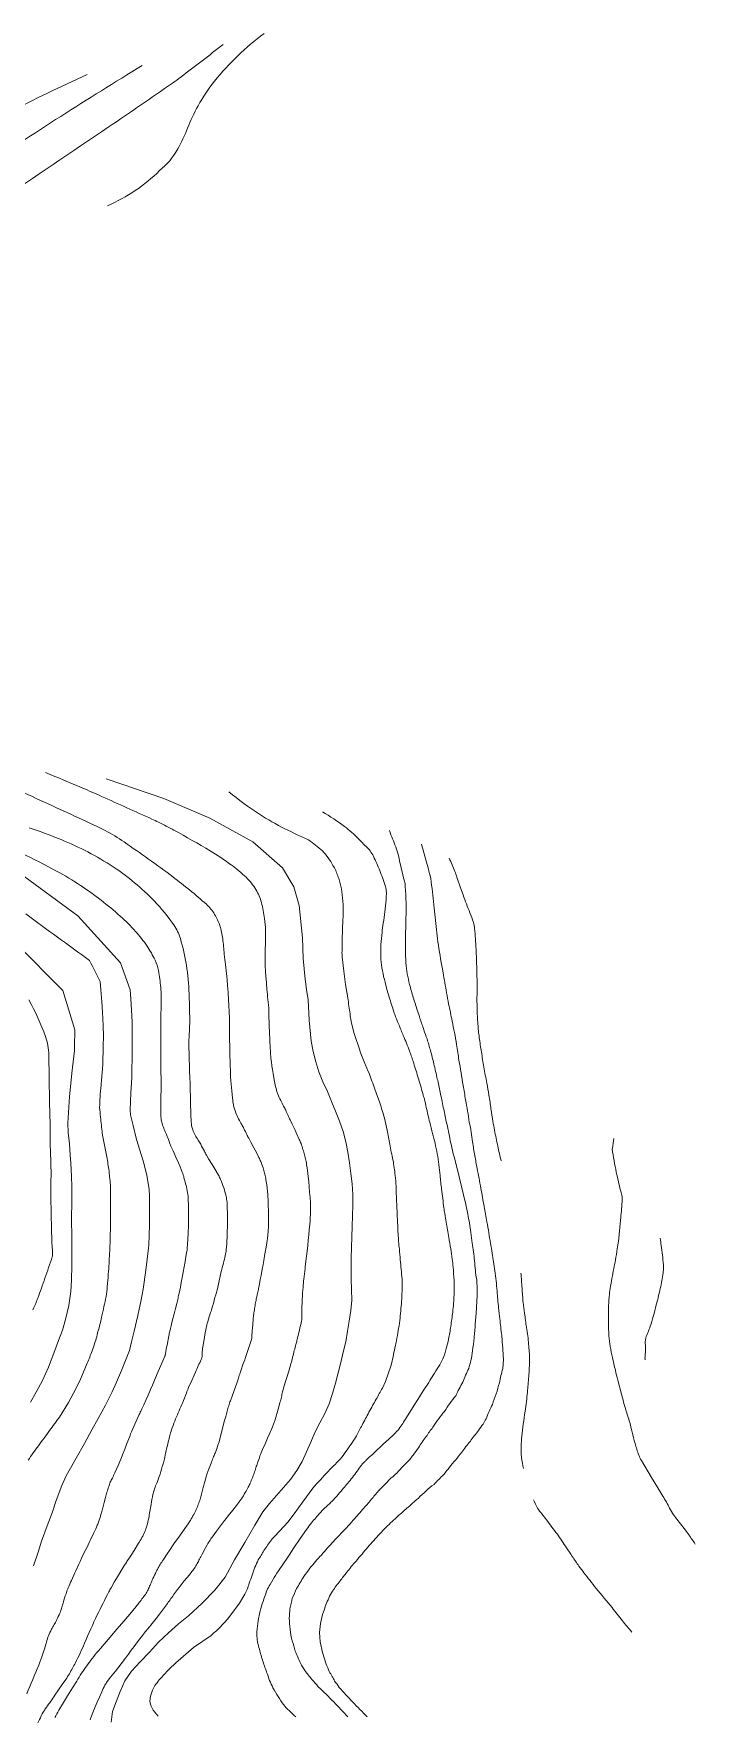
# Model space of a CAD drawing. Header units: inches. Extents: x 115425 to 116786, y 150085 to 152399.
# Drawn here: x 115702.9 to 115764.5, y 151071.6 to 151228.1 of the extents above; entities that cross this region are included whole.
import ezdxf

# ---------------------------------------------------------------- set-up
doc = ezdxf.new("R2010")
doc.units = ezdxf.units.IN
doc.header["$MEASUREMENT"] = 0
doc.layers.add('Contour', color=7, linetype='Continuous', lineweight=0, true_color=0xbed2ff)

msp = doc.modelspace()

# ---------------------------------------------------------------- linework, layer by layer
at = {"layer": 'Contour'}
for points in [[(115709.77, 151212.04, 0.091424), (115714.62, 151215.31, 0.097255), (115716.31, 151217.33, 0.030472), (115717.23, 151219.27, -0.028722), (115718.2, 151221.34, -0.046293), (115719.74, 151223.64, -0.063105), (115724.35, 151228.07)], [(115685.89, 151202.17, -0.005208), (115695.3, 151209.33, -0.009989), (115699.58, 151212.38, -0.001808), (115709.85, 151219.36, 0.003096), (115715.84, 151223.46, 0.011765), (115716.62, 151224.03, 0.003405), (115720.54, 151227.06)], [(115682.02, 151204.24, -0.006062), (115690.32, 151210.23, -0.005461), (115697.93, 151215.45, -0.005306), (115705.42, 151220.36, -0.005306), (115713.01, 151225.1)], [(115678.91, 151205.96, -0.021419), (115686.87, 151212.21, -0.019672), (115694.63, 151217.33, -0.014397), (115700.54, 151220.68, -0.017269), (115707.88, 151224.25)], [(115704.02, 151159.26, -0.002883), (115707.42, 151157.84, -0.005393), (115709.23, 151157.05, -0.000455), (115713.9, 151154.94, -0.003344), (115714.53, 151154.64, -0.0172), (115715.96, 151153.91, -0.007077), (115719.34, 151151.97, -0.024797), (115721.29, 151150.67, -0.032065), (115722.68, 151149.51, -0.065894), (115723.59, 151148.37, -0.073252), (115724.1, 151147.16, -0.027139), (115724.4, 151145.67, -0.037068), (115724.47, 151144.55), (115724.47, 151143.37), (115724.46, 151142.73), (115724.46, 151141.82), (115724.46, 151141.6, 0.005156), (115724.47, 151140.94, 0.011775), (115724.48, 151140.65, 0.008178), (115724.52, 151140.26, -0.004837), (115724.58, 151139.62), (115724.62, 151139.09), (115724.66, 151138.59, 0.008852), (115724.71, 151138.08, -0.009042), (115724.77, 151137.57, -0.017457), (115724.8, 151136.79, 0.007974), (115724.85, 151135.08, 0.002892), (115724.95, 151133.1, 0.011734), (115724.99, 151132.61, 0.007623), (115725.04, 151132.22, 0.005097), (115725.13, 151131.62), (115725.19, 151131.24), (115725.29, 151130.64, 0.011263), (115725.42, 151130.04, 0.017801), (115725.52, 151129.67, 0.024757), (115725.64, 151129.31, 0.014914), (115725.9, 151128.74, 0.009241), (115726.17, 151128.21, -0.013602), (115726.36, 151127.84, -0.005795), (115726.59, 151127.33, 0.007442), (115726.77, 151126.93), (115726.96, 151126.53), (115727.21, 151126.02), (115727.4, 151125.6), (115727.62, 151125.11, -0.016769), (115727.79, 151124.72, -0.012226), (115727.97, 151124.16, -0.012948), (115728.11, 151123.68, -0.01293), (115728.23, 151123.19, -0.0078), (115728.34, 151122.59, -0.011978), (115728.4, 151122.2), (115728.46, 151121.64), (115728.51, 151121.2), (115728.55, 151120.7), (115728.59, 151120.2), (115728.63, 151119.69), (115728.66, 151119.2, -0.010849), (115728.67, 151118.79, -0.007673), (115728.66, 151118.2, -0.006872), (115728.64, 151117.57, -0.012192), (115728.61, 151117.21), (115728.56, 151116.7), (115728.51, 151116.22), (115728.46, 151115.72), (115728.41, 151115.23), (115728.35, 151114.69), (115728.31, 151114.24), (115728.28, 151113.98), (115728.19, 151113.26, -0.004519), (115728.13, 151112.78, 0.004278), (115728.07, 151112.28, 0.005284), (115728.02, 151111.85, 0.004045), (115727.98, 151111.3, 0.004166), (115727.93, 151110.73, 0.005647), (115727.91, 151110.31), (115727.91, 151110.15), (115727.88, 151109.31, 0.009998), (115727.87, 151108.55, -0.032249), (115727.86, 151108.31, -0.024979), (115727.84, 151108.22, -0.002462), (115727.64, 151107.35), (115727.44, 151106.52), (115727.41, 151106.4, -0.007758), (115727.32, 151106.02, 0.005043), (115727.16, 151105.44, 0.009767), (115727.01, 151104.82, -0.017551), (115726.92, 151104.47), (115726.85, 151104.21), (115726.64, 151103.52), (115726.47, 151102.95), (115726.35, 151102.56), (115726.23, 151102.15), (115726.08, 151101.59, 0.008991), (115725.96, 151101.12, -0.00842), (115725.83, 151100.61), (115725.75, 151100.33), (115725.56, 151099.64, -0.003611), (115725.37, 151099, -0.007067), (115725.26, 151098.68, -0.015594), (115725.14, 151098.34, -0.008631), (115724.89, 151097.75), (115724.68, 151097.28), (115724.47, 151096.84), (115724.21, 151096.23), (115724.08, 151095.92, 0.009431), (115723.97, 151095.64, 0.004079), (115723.74, 151094.98, 0.007991), (115723.59, 151094.53, -0.007406), (115723.43, 151094.04, -0.011517), (115723.26, 151093.59, -0.010826), (115723.06, 151093.11, -0.015635), (115722.88, 151092.74, -0.011316), (115722.6, 151092.23, -0.010426), (115722.24, 151091.64, -0.022569), (115722.06, 151091.38), (115721.78, 151091.03), (115721.44, 151090.59), (115721.01, 151090.06), (115720.81, 151089.81), (115720.67, 151089.63), (115720.2, 151089.01), (115719.91, 151088.62), (115719.61, 151088.21, 0.012075), (115719.33, 151087.8, 0.011584), (115719.06, 151087.36), (115718.9, 151087.07), (115718.58, 151086.49, 0.008607), (115718.34, 151086.02, -0.009802), (115718.12, 151085.61, -0.021248), (115717.86, 151085.18, -0.020719), (115717.56, 151084.77, -0.011285), (115717.25, 151084.39, 0.011047), (115716.92, 151084), (115716.45, 151083.4), (115716.3, 151083.21, 0.004633), (115715.93, 151082.69, -0.002647), (115715.27, 151081.78), (115714.61, 151080.89), (115714.31, 151080.49, -0.015717), (115713.81, 151079.87, 0.011671), (115713.13, 151079.05), (115712.57, 151078.32), (115712.25, 151077.9, 0.004774), (115711.72, 151077.18, -0.007075), (115711.36, 151076.7), (115711.26, 151076.57), (115710.52, 151075.61), (115710.07, 151075.04), (115709.76, 151074.63, 0.038686), (115709.53, 151074.28, 0.02424), (115709.24, 151073.68), (115709.03, 151073.19), (115708.82, 151072.7), (115708.64, 151072.28), (115708.42, 151071.76, 0.016801), (115708.16, 151071.07, 0.05176)], [(115699.81, 151158.28, -0.013535), (115703.2, 151156.83, -0.001643), (115708.82, 151154.24, -0.012233), (115709.56, 151153.87, -0.028728), (115711.32, 151152.8, -0.010612), (115715.85, 151149.56, -0.022194), (115718.98, 151147, -0.074242), (115719.75, 151146.06, -0.055534), (115720.24, 151145, -0.052902), (115720.5, 151143.79, -0.003962), (115720.65, 151142.36, 0.005831), (115720.75, 151141.39), (115720.85, 151140.54), (115720.88, 151140.31, -0.005801), (115720.93, 151139.78, -0.005481), (115720.97, 151139.22), (115721, 151138.74), (115721.03, 151138.13), (115721.07, 151137.53), (115721.1, 151137.04, -0.014407), (115721.12, 151136.1, 0.006315), (115721.15, 151133.96, 0.001903), (115721.21, 151131.6, 0.006996), (115721.24, 151130.95), (115721.27, 151130.56), (115721.32, 151129.95), (115721.35, 151129.64), (115721.42, 151128.94, 0.015335), (115721.5, 151128.34, 0.02346), (115721.59, 151127.95, 0.034473), (115721.72, 151127.58, 0.021309), (115721.98, 151127.01, 0.008334), (115722.27, 151126.49, -0.011822), (115722.47, 151126.12, -0.006053), (115722.75, 151125.56, 0.009475), (115722.92, 151125.21), (115723.11, 151124.86), (115723.41, 151124.32), (115723.64, 151123.88), (115723.87, 151123.42, -0.022441), (115724.04, 151123.04, -0.015337), (115724.25, 151122.47, -0.015454), (115724.39, 151121.98, -0.015457), (115724.5, 151121.49, -0.010282), (115724.6, 151120.89, -0.015532), (115724.65, 151120.48, -0.004982), (115724.7, 151119.91, -0.006506), (115724.72, 151119.47), (115724.74, 151118.95), (115724.76, 151118.46), (115724.77, 151117.94), (115724.77, 151117.45, -0.012162), (115724.76, 151116.99, -0.009829), (115724.72, 151116.44, -0.008054), (115724.66, 151115.84, -0.011858), (115724.6, 151115.44), (115724.5, 151114.91), (115724.42, 151114.44), (115724.32, 151113.83), (115724.26, 151113.45), (115724.18, 151113.04), (115724.08, 151112.45), (115724, 151112.05), (115723.89, 151111.47, -0.007809), (115723.79, 151111.02, 0.00649), (115723.67, 151110.49, 0.005231), (115723.58, 151110.01, 0.004817), (115723.49, 151109.5, 0.006458), (115723.41, 151108.96, 0.007663), (115723.35, 151108.5), (115723.33, 151108.32), (115723.26, 151107.5, 0.016912), (115723.21, 151106.73, -0.054053), (115723.18, 151106.49), (115723.15, 151106.39), (115722.87, 151105.54), (115722.59, 151104.72), (115722.55, 151104.59), (115722.38, 151104.14), (115722.21, 151103.64, 0.011928), (115722.04, 151103.12, -0.01418), (115721.9, 151102.68), (115721.8, 151102.4), (115721.56, 151101.73), (115721.37, 151101.2), (115721.22, 151100.78, 0.009266), (115721.06, 151100.3, 0.009007), (115720.91, 151099.81), (115720.78, 151099.32), (115720.65, 151098.83), (115720.52, 151098.33), (115720.39, 151097.84), (115720.22, 151097.21), (115720.13, 151096.86, -0.018087), (115720.03, 151096.55, -0.008416), (115719.79, 151095.9, -0.004651), (115719.61, 151095.46, 0.004221), (115719.41, 151094.96, 0.0036), (115719.18, 151094.35, 0.006628), (115719.06, 151094.02, 0.012888), (115718.97, 151093.73, 0.005484), (115718.78, 151093.05, 0.010816), (115718.66, 151092.56, -0.010654), (115718.54, 151092.07, -0.014164), (115718.41, 151091.62, -0.012376), (115718.23, 151091.11, -0.016855), (115718.04, 151090.66, -0.015952), (115717.81, 151090.19, -0.010555), (115717.49, 151089.64, -0.017616), (115717.29, 151089.32), (115716.98, 151088.87), (115716.7, 151088.49), (115716.31, 151087.94), (115716.11, 151087.67), (115715.95, 151087.44), (115715.54, 151086.83), (115715.32, 151086.51), (115714.98, 151085.99, 0.009065), (115714.68, 151085.52, 0.010616), (115714.45, 151085.12, 0.01143), (115714.32, 151084.87, 0.004438), (115714, 151084.21, 0.015442), (115713.79, 151083.71, -0.01852), (115713.6, 151083.29, -0.024917), (115713.37, 151082.86, -0.023152), (115713.07, 151082.43, -0.005004), (115712.73, 151081.98, -0.006206), (115712.45, 151081.63), (115711.84, 151080.9), (115711.68, 151080.7), (115711.29, 151080.25), (115710.89, 151079.79), (115710.61, 151079.47), (115710.01, 151078.77), (115709.64, 151078.34), (115708.93, 151077.5, 0.010102), (115708.35, 151076.78, 0.011098), (115707.85, 151076.1, 0.008158), (115707.36, 151075.4, 0.008196), (115706.91, 151074.67), (115706.52, 151074.04), (115706.06, 151073.29), (115705.59, 151072.53), (115705.24, 151071.95, 0.016174), (115704.87, 151071.28, 0.014832)], [(115721.06, 151157.48, 0.025734), (115723.92, 151155.39, 0.029786), (115726.29, 151154.04, 0.013503), (115728.48, 151152.99, -0.029278), (115729.78, 151151.97, -0.071269), (115730.76, 151150.61, -0.070279), (115731.21, 151149.66, -0.019912), (115731.37, 151149.17, -0.041078), (115731.58, 151148.19, -0.01314), (115731.71, 151146.97, -0.023308), (115731.72, 151146.17, -0.005075), (115731.66, 151144.95, -0.015042), (115731.62, 151144.05, -0.005783), (115731.6, 151142.47, -0.010351), (115731.61, 151142.12), (115731.76, 151140.76), (115731.92, 151139.52), (115732.18, 151138.1, 0.007291), (115732.27, 151137.32, 0.004191), (115732.49, 151135.93), (115732.74, 151134.98), (115733.25, 151133.43, 0.002724), (115733.73, 151132.19, 0.025036), (115734.12, 151131.28, 0.003442), (115734.67, 151129.8), (115735.13, 151128.5, 0.001354), (115735.56, 151127.08, 0.004885), (115735.81, 151125.98, 0.003608), (115736.07, 151124.65, 0.022691), (115736.35, 151123.2, -0.021147), (115736.55, 151121.74, -0.017113), (115736.64, 151120.76, 0.011704), (115736.71, 151118.85, 0.005707), (115736.78, 151117.33, 0.012041), (115736.83, 151116.3, 0.011091), (115736.94, 151114.89, 0.010763), (115737.03, 151113.91, 0.002951), (115737.19, 151112.12), (115737.21, 151111.84, 0.002839), (115737.19, 151110.98, 0.005612), (115737.15, 151110.01, 0.005431), (115736.99, 151108.25), (115736.96, 151107.99, 0.009766), (115736.79, 151107.09, -0.01873), (115736.62, 151106.12, -0.001769), (115736.26, 151104.45), (115736.15, 151103.99), (115735.65, 151102.58), (115735.36, 151101.95, -0.003912), (115734.79, 151100.93, -0.001723), (115734.11, 151099.72, -0.005609), (115733.47, 151098.5, -0.005615), (115732.94, 151097.5, -0.00802), (115732.59, 151096.92, -0.007971), (115731.59, 151095.51, -0.0025), (115730.31, 151094.2, -0.004212), (115728.88, 151092.65), (115727.96, 151091.37), (115727.15, 151090.24), (115726.55, 151089.46), (115725.38, 151088.21, -0.004926), (115725.03, 151087.81, -0.004969), (115724.33, 151086.82, -0.007636), (115723.81, 151085.96, -0.00366), (115723.5, 151085.28, -0.004016), (115722.97, 151083.8, -0.013116), (115722.77, 151083.2), (115722.57, 151082.78), (115722.07, 151081.93), (115720.99, 151080.47), (115720.21, 151079.62, 0.003392), (115719.41, 151078.92), (115717.79, 151077.79), (115716.14, 151076.37), (115715.51, 151075.79, 0.00293), (115714.59, 151074.8, 0.003575), (115714.19, 151074.25), (115713.96, 151073.84), (115713.78, 151073.27), (115713.73, 151072.8), (115713.81, 151072.39), (115714.04, 151071.95), (115714.49, 151071.42)], [(115702.47, 151154.13, -0.014066), (115705.46, 151153.02, -0.049963), (115710.31, 151150.48, -0.055364), (115714.12, 151147.31, -0.039285), (115715.95, 151145.08, -0.080574), (115716.56, 151143.81, -0.033027), (115717.12, 151141.33, -0.031452), (115717.37, 151138.67), (115717.41, 151137.39), (115717.41, 151137.25), (115717.43, 151136.15), (115717.43, 151136.03, -0.011351), (115717.42, 151135.67, 0.005699), (115717.39, 151134.96), (115717.36, 151134.05), (115717.36, 151133.93), (115717.38, 151132.81), (115717.4, 151131.73, 0.012289), (115717.43, 151131.09, -0.009946), (115717.47, 151130.29), (115717.48, 151129.87), (115717.5, 151128.95), (115717.51, 151128.45), (115717.53, 151127.54, 0.013004), (115717.56, 151126.84, 0.019388), (115717.61, 151126.37, 0.053099), (115717.71, 151125.99, 0.037918), (115717.94, 151125.5, 0.017349), (115718.21, 151125.05, -0.0199), (115718.45, 151124.65, -0.010148), (115718.79, 151124.01, 0.017988), (115718.99, 151123.64), (115719.19, 151123.31), (115719.52, 151122.76), (115719.79, 151122.3), (115720.1, 151121.77, -0.030995), (115720.3, 151121.37, -0.016877), (115720.59, 151120.61, -0.027253), (115720.81, 151119.83, -0.037622), (115720.9, 151119.25, -0.0109), (115720.93, 151118.62, -0.007493), (115720.94, 151117.69, -0.003853), (115720.93, 151116.63, -0.005792), (115720.91, 151115.93, -0.016159), (115720.83, 151114.84, -0.030708), (115720.74, 151114.28, -0.00562), (115720.57, 151113.59, 0.004255), (115720.34, 151112.68), (115720.1, 151111.63), (115719.97, 151111.08, -0.006927), (115719.85, 151110.65, -0.002774), (115719.56, 151109.57, -0.016352), (115719.31, 151108.79, 0.019155), (115719.1, 151108.12, 0.013613), (115718.96, 151107.55, 0.009488), (115718.79, 151106.71), (115718.73, 151106.3), (115718.63, 151105.63, 0.041456), (115718.59, 151105.04, -0.09137), (115718.55, 151104.77, -0.017763), (115718.49, 151104.61, -0.002347), (115717.96, 151103.43), (115717.49, 151102.38), (115717.33, 151102.03, 0.012425), (115717.12, 151101.49, -0.00711), (115716.75, 151100.56, -0.008335), (115716.44, 151099.83, 0.008243), (115716.12, 151099.1, 0.013452), (115715.8, 151098.25, 0.019128), (115715.61, 151097.65, 0.004042), (115715.49, 151097.15, 0.002366), (115715.28, 151096.3, 0.004243), (115715.1, 151095.51, -0.006218), (115714.98, 151094.98, -0.013618), (115714.88, 151094.64, -0.00496), (115714.59, 151093.72, -0.024688), (115714.31, 151092.99, 0.033117), (115714.11, 151092.45, 0.016662), (115714.01, 151092.05, 0.007323), (115713.83, 151091.13, 0.013157), (115713.72, 151090.46, -0.013829), (115713.61, 151089.83, -0.024842), (115713.44, 151089.13, -0.031249), (115713.25, 151088.59, -0.017992), (115712.98, 151088.03, -0.018059), (115712.67, 151087.5), (115712.25, 151086.82), (115712.03, 151086.49, -0.002774), (115711.59, 151085.81, 0.005292), (115711.37, 151085.46), (115711.21, 151085.21), (115710.7, 151084.37), (115710.4, 151083.87), (115710.11, 151083.37, 0.015245), (115709.9, 151082.99, 0.002704), (115708.83, 151080.84, 0.015153), (115707.64, 151078.2, -0.021809), (115706.79, 151076.38, -0.010501), (115706.23, 151075.36, -0.018925), (115705.89, 151074.82), (115705.56, 151074.35), (115704.88, 151073.36, -0.00337), (115704.1, 151072.24, 0.011888), (115703.88, 151071.92, 0.022608), (115703.8, 151071.79, 0.00219), (115703.07, 151070.38, 0.002007)], [(115729.78, 151155.61, -0.03126), (115731.84, 151154.24, -0.03399), (115733.14, 151153.1, -0.004105), (115734.09, 151152.12, -0.031156), (115734.21, 151151.99, -0.046071), (115734.53, 151151.47, -0.019258), (115735.12, 151150.14, -0.023007), (115735.64, 151148.65, -0.065703), (115735.73, 151148.11, -0.023955), (115735.71, 151147.42, -0.014548), (115735.6, 151146.31, -0.008346), (115735.45, 151145.24, 0.010245), (115735.33, 151144.36, 0.015141), (115735.23, 151143.25, 0.018159), (115735.21, 151142.33, 0.029332), (115735.28, 151141.36, 0.025912), (115735.48, 151140.27, 0.007051), (115735.75, 151139.2, 0.008622), (115736, 151138.34, 0.004759), (115736.43, 151136.99, 0.013689), (115736.59, 151136.52, 0.009019), (115736.89, 151135.8, -0.006415), (115737.31, 151134.78, -0.002575), (115737.89, 151133.34, -0.008364), (115738.05, 151132.89, -0.008574), (115738.22, 151132.39, -0.002952), (115738.67, 151130.93, -0.002368), (115739.13, 151129.37, -0.00741), (115739.27, 151128.86, -0.008691), (115739.45, 151128.08, 0.004957), (115739.77, 151126.7, 0.004444), (115740.04, 151125.65, -0.005191), (115740.26, 151124.76, -0.013543), (115740.47, 151123.76, -0.01365), (115740.63, 151122.76, -0.008704), (115740.74, 151121.74, 0.00707), (115740.87, 151120.48, 0.001918), (115741.09, 151118.74, 0.006275), (115741.16, 151118.21, 0.007648), (115741.3, 151117.4, -0.004377), (115741.55, 151115.99, -0.002437), (115741.72, 151114.93, -0.002684), (115741.87, 151113.97, -0.015987), (115741.95, 151113.21, -0.009952), (115742.03, 151111.99, -0.01483), (115742.04, 151110.93, -0.014302), (115741.99, 151109.83, -0.011347), (115741.91, 151109.03, -0.006816), (115741.73, 151107.7, -0.012948), (115741.52, 151106.51, -0.017511), (115741.31, 151105.64, -0.032593), (115740.98, 151104.67, -0.040573), (115740.59, 151103.94, -0.002718), (115740.1, 151103.16, 0.003117), (115739.67, 151102.48), (115739.17, 151101.69), (115738.66, 151100.89), (115738.32, 151100.35), (115737.6, 151099.2, -0.01929), (115736.88, 151098.14, -0.039408), (115736.47, 151097.67, -0.011339), (115736, 151097.24, 0.005859), (115735.09, 151096.4, 0.001711), (115733.83, 151095.21, 0.010367), (115733.63, 151095.01, 0.039685), (115733.21, 151094.5, -0.018364), (115732.35, 151093.36, -0.003519), (115731.5, 151092.34, -0.006043), (115731, 151091.76, -0.031761), (115730.31, 151091.07, 0.029134), (115729.56, 151090.33, 0.012401), (115728.77, 151089.41, 0.018979), (115728.3, 151088.79), (115727.72, 151087.95), (115727.13, 151087.08), (115726.67, 151086.4), (115725.96, 151085.34, 0.006974), (115725.42, 151084.51, 0.007033), (115724.91, 151083.68, 0.037632), (115724.62, 151083.1, 0.01825), (115724.18, 151081.87, 0.021209), (115723.93, 151080.97, 0.020927), (115723.76, 151080.05, 0.033454), (115723.68, 151079.01, 0.051724), (115723.74, 151078.34, 0.017953), (115723.91, 151077.63, 0.01128), (115724.24, 151076.52, 0.005755), (115724.63, 151075.37, 0.010236), (115724.87, 151074.73, 0.024864), (115725.17, 151074.06, 0.019162), (115725.65, 151073.23, 0.027313), (115726.17, 151072.48, 0.03329), (115726.67, 151071.92, 0.017732), (115727.32, 151071.33, 0.018595)], [(115732.16, 151071.33, 0.001042), (115730.84, 151072.73, 0.001482), (115729.4, 151074.15, 0.004981), (115728.79, 151074.83, 0.005541), (115728.14, 151075.65, 0.01695), (115727.73, 151076.33, 0.006767), (115727.25, 151077.47, 0.033417), (115726.98, 151078.41, -0.044306), (115726.77, 151079.5, -0.029208), (115726.7, 151080.52, -0.020832), (115726.76, 151081.41, -0.004954), (115726.98, 151082.38, -0.006263), (115727.38, 151083.29, -0.006258), (115728.05, 151084.41, -0.008776), (115728.62, 151085.18, -0.015771), (115729.68, 151086.41, -0.01575), (115730.26, 151087.07, -0.009545), (115731.37, 151088.26, 0.007886), (115732.64, 151089.65, 0.006831), (115733.65, 151090.78, -0.005382), (115734.41, 151091.68, -0.019012), (115735.09, 151092.47, -0.016626), (115735.71, 151093.09, -0.045236), (115736.72, 151094.04, -0.029306), (115737.91, 151095.31, -0.026714), (115738.23, 151095.71, -0.023607), (115738.72, 151096.4, -0.031493), (115739.45, 151097.44, -0.036367), (115740.07, 151098.31, -0.045801), (115741.15, 151099.78, -0.045973), (115742.19, 151101.24, -0.020732), (115742.85, 151102.5, -0.028428), (115743.4, 151103.77, -0.003828), (115743.61, 151104.52, -0.007095), (115743.76, 151105.42, -0.002453), (115743.9, 151106.62, 0.003963), (115744.01, 151107.9), (115744.09, 151108.92), (115744.19, 151110.58, 0.010274), (115744.19, 151111.3, -0.011565), (115744.14, 151112.06, -0.028363), (115743.94, 151113.81, 0.017878), (115743.72, 151115.46, 0.008973), (115743.58, 151116.45, 0.03033), (115743.3, 151118.16), (115743.13, 151119.06), (115742.92, 151119.95), (115742.52, 151121.62), (115742.09, 151123.26, -0.015882), (115741.88, 151124.11, 0.013467), (115741.68, 151124.99, 0.0287), (115741.3, 151126.78, 0.014367), (115741.03, 151128.09, 0.02313), (115740.73, 151129.51, 0.04137), (115740.47, 151130.73, 0.014582), (115740.15, 151132.14, 0.011119), (115739.84, 151133.38, 0.002322), (115739.52, 151134.46, 0.002898), (115739.22, 151135.31, 0.007739), (115738.86, 151136.37, 0.018118), (115738.62, 151137.08, 0.016814), (115738.23, 151138.33, 0.007326), (115737.89, 151139.52, 0.001981), (115737.67, 151140.52, 0.003338), (115737.54, 151141.54, 0.0056), (115737.5, 151143.1, 0.01062), (115737.52, 151144.33, 0.005015), (115737.56, 151145.8, 0.002678), (115737.56, 151147.45, 0.004726), (115737.47, 151148.93, -0.009274), (115736.85, 151151.55, -0.003362), (115736.61, 151152.34, -0.001656), (115736.01, 151153.86)], [(115733.96, 151071.34, 0.002018), (115732.58, 151072.73, 0.004165), (115731.35, 151074.08, 0.016915), (115730.92, 151074.66, 0.017236), (115730.42, 151075.56, 0.006514), (115730.12, 151076.25), (115729.79, 151077.32), (115729.58, 151078.34), (115729.52, 151079.2), (115729.6, 151080.05, -0.026157), (115729.88, 151081.13, -0.023358), (115730.37, 151082.4, -0.025565), (115730.73, 151083.06, -0.016594), (115731.42, 151084, -0.011387), (115732.05, 151084.8, -0.017344), (115732.91, 151085.84, -0.014628), (115733.47, 151086.5, -0.016361), (115734.56, 151087.77, -0.006415), (115735.7, 151089, -0.004444), (115736.83, 151090.05, -0.007962), (115737.64, 151090.76, -0.008405), (115738.72, 151091.71, -0.035449), (115740.17, 151092.99, -0.0247), (115741.08, 151093.9, -0.030082), (115742.17, 151095.24, -0.020113), (115742.76, 151095.98, -0.030165), (115743.55, 151097, -0.036652), (115744.32, 151098.01, -0.044358), (115744.74, 151098.6, -0.03369), (115745.02, 151099.09, -0.025467), (115745.6, 151100.43, -0.04612), (115745.96, 151101.42, -0.010533), (115746.26, 151102.44, -0.012145), (115746.56, 151103.78), (115746.62, 151104.57), (115746.58, 151105.56, -0.002527), (115746.47, 151106.85, -0.005504), (115746.3, 151108.4, -0.017126), (115746.18, 151109.43, -0.01024), (115746.04, 151110.99, -0.002868), (115745.95, 151111.95, 0.002174), (115745.83, 151112.88, 0.002576), (115745.58, 151114.51, 0.008135), (115745.26, 151116.41, 0.024192), (115745.09, 151117.44, 0.009452), (115744.83, 151118.86, 0.001614), (115744.53, 151120.56, 0.001178), (115744.18, 151122.41, 0.004745), (115743.96, 151123.58, 0.008254), (115743.74, 151124.88, 0.04199), (115743.45, 151126.7, 0.016313), (115743.1, 151128.78, 0.013354), (115742.87, 151130.14, 0.013187), (115742.48, 151132.48, 0.025887), (115742.25, 151133.93, 0.044585), (115742.06, 151135.05, 0.012871), (115741.85, 151136.12, 0.009867), (115741.53, 151137.71, 0.002063), (115741.34, 151138.77, -0.003121), (115741.01, 151140.63, -0.005999), (115740.57, 151143.2, 0.00964), (115740.42, 151144.35, 0.007413), (115740.18, 151146.65, 0.004156), (115739.91, 151149.07), (115739.87, 151149.42, 0.001787), (115739.41, 151151.15), (115738.99, 151152.59)], [(115701.79, 151151.74, -0.015057), (115705.04, 151150.09, -0.021129), (115707.27, 151148.75, -0.018068), (115709.18, 151147.38, -0.018411), (115710.96, 151145.9, -0.027659), (115712.39, 151144.47, -0.032481), (115713.46, 151143.11, -0.041397), (115714.2, 151141.8, -0.060471), (115714.52, 151140.82, -0.0279), (115714.73, 151139.26, -0.026144), (115714.78, 151137.59), (115714.75, 151136.52), (115714.74, 151136.09), (115714.73, 151135.16), (115714.73, 151135.04), (115714.73, 151134.65), (115714.74, 151132.54, 0.002858), (115714.76, 151130.75, -0.007712), (115714.76, 151130.09), (115714.76, 151129.75), (115714.75, 151129.09), (115714.74, 151128.88), (115714.73, 151128.1, 0.008853), (115714.74, 151127.52, 0.012), (115714.76, 151127.1, 0.047096), (115714.82, 151126.72, 0.031031), (115715.01, 151126.16, 0.009876), (115715.21, 151125.68, -0.011436), (115715.38, 151125.26, -0.008277), (115715.62, 151124.64, 0.018065), (115715.73, 151124.35), (115715.88, 151124.03), (115716.14, 151123.46), (115716.37, 151122.94), (115716.54, 151122.56, -0.017351), (115716.67, 151122.21, -0.01075), (115716.87, 151121.64, -0.011634), (115716.97, 151121.26, -0.007453), (115717.12, 151120.68, -0.012728), (115717.26, 151119.98, -0.0316), (115717.29, 151119.7, -0.006478), (115717.3, 151119.34, -0.003654), (115717.31, 151118.7), (115717.31, 151117.95), (115717.31, 151117.7, -0.003509), (115717.31, 151117.12, -0.004873), (115717.3, 151116.7), (115717.29, 151116.48), (115717.24, 151115.7, -0.003712), (115717.18, 151114.84, -0.023968), (115717.17, 151114.71), (115717.11, 151114.4), (115716.99, 151113.73), (115716.9, 151113.24), (115716.82, 151112.75), (115716.75, 151112.4), (115716.64, 151111.77), (115716.56, 151111.36), (115716.45, 151110.8, -0.005001), (115716.34, 151110.32, -0.00495), (115716.22, 151109.83), (115716.1, 151109.37), (115715.97, 151108.87), (115715.82, 151108.3), (115715.73, 151107.9, 0.00446), (115715.6, 151107.35, 0.005843), (115715.51, 151106.92), (115715.49, 151106.81), (115715.32, 151105.95, 0.002472), (115715.17, 151105.15, -0.011406), (115715.14, 151104.97, -0.043001), (115715.12, 151104.93, -0.002196), (115714.75, 151104.05), (115714.38, 151103.21), (115714.35, 151103.14), (115714.15, 151102.68), (115713.95, 151102.22), (115713.78, 151101.82), (115713.56, 151101.3), (115713.39, 151100.9), (115713.15, 151100.39, -0.008456), (115712.93, 151099.92, 0.009256), (115712.72, 151099.49), (115712.57, 151099.15), (115712.32, 151098.59), (115712.02, 151097.89), (115711.93, 151097.69), (115711.84, 151097.46), (115711.58, 151096.78), (115711.38, 151096.28), (115711.23, 151095.88), (115711.07, 151095.49), (115710.86, 151094.97), (115710.76, 151094.74), (115710.46, 151094.07, -0.011827), (115710.23, 151093.58, 0.014692), (115710.04, 151093.18, 0.018697), (115709.9, 151092.8, 0.012742), (115709.72, 151092.25), (115709.58, 151091.76), (115709.46, 151091.29, 0.005268), (115709.34, 151090.82, -0.005026), (115709.21, 151090.33, -0.012408), (115709.04, 151089.75, -0.01914), (115708.91, 151089.38, -0.008392), (115708.74, 151088.99, -0.006239), (115708.5, 151088.47), (115708.17, 151087.77), (115708.08, 151087.58), (115707.87, 151087.14), (115707.65, 151086.7), (115707.4, 151086.18), (115707.23, 151085.82), (115707.11, 151085.55), (115706.82, 151084.93), (115706.74, 151084.75), (115706.42, 151084.04, 0.0034), (115706.12, 151083.37, 0.010045), (115706.02, 151083.14, 0.015146), (115705.98, 151083.01, 0.002346), (115705.72, 151082.2, 0.007669), (115705.56, 151081.64, -0.011039), (115705.44, 151081.25, -0.027204), (115705.35, 151081, -0.010135), (115705.04, 151080.36, -0.025876), (115704.8, 151079.93, 0.025393), (115704.56, 151079.5, 0.049023), (115704.09, 151078.28, -0.028491), (115703.37, 151076.16, -0.005199), (115702.26, 151073.49, -0.020527)], [(115746.42, 151123.11, -0.013357), (115746.1, 151124.49, -0.002941), (115745.8, 151125.98, -0.005487), (115745.65, 151126.78, -0.009181), (115745.47, 151127.94, 0.008286), (115745.28, 151129.22, 0.004316), (115745.08, 151130.35, -0.003274), (115744.81, 151131.83, -0.004544), (115744.58, 151133.24, -0.004825), (115744.38, 151134.58, -0.014869), (115744.25, 151135.85, -0.01296), (115744.18, 151137.32, -0.010532), (115744.17, 151138.61, 0.009489), (115744.17, 151140.04, 0.004025), (115744.15, 151141, 0.002107), (115744.08, 151142.83, 0.014075), (115743.94, 151144.74, 0.047001), (115743.83, 151145.31, 0.026405), (115743.51, 151146.21, -0.014089), (115742.87, 151147.87), (115742.64, 151148.54), (115742.3, 151149.53, 0.010287), (115742.1, 151150.05, 0.006264), (115741.59, 151151.31)], [(115702.39, 151095.23, -0.030784), (115703.35, 151096.58, -0.005478), (115704.39, 151097.99, -0.009923), (115705.31, 151099.26), (115706.15, 151100.61), (115706.83, 151101.88), (115707.27, 151102.8), (115707.82, 151104.13, 0.017239), (115708.28, 151105.26, 0.014893), (115708.52, 151105.94, 0.046162), (115708.89, 151107.23, 0.034134), (115709.22, 151108.55, 0.028239), (115709.45, 151109.54, 0.044106), (115709.75, 151111.41, 0.004925), (115709.85, 151112.55, 0.014316), (115709.92, 151113.56, 0.001168), (115710.02, 151115.44, 0.003438), (115710.05, 151117.3), (115710.07, 151118.62, -0.001912), (115710.07, 151120.36), (115710.05, 151120.9, 0.002247), (115709.9, 151122.33, 0.002407), (115709.69, 151123.65), (115709.35, 151125.35), (115709.29, 151125.69, 0.003729), (115709.12, 151127.19, 0.011647), (115709.04, 151128.09, 0.011289), (115709.08, 151129.05, 0.006748), (115709.18, 151130.17, -0.006153), (115709.3, 151131.6), (115709.34, 151132.21, -0.005864), (115709.38, 151133.36, -0.006305), (115709.39, 151134.39, 0.005585), (115709.38, 151135.7), (115709.31, 151136.96), (115709.25, 151137.91), (115709.16, 151139.02), (115709.08, 151139.8, 0.002507), (115708.09, 151141.78, -0.001517), (115702.17, 151146.1, -0.004739)], [(115702.83, 151109.25, 0.016486), (115703.18, 151110.04, 0.008952), (115703.29, 151110.33, 0.001438), (115703.95, 151112.18, 0.005039), (115704.64, 151114.18, 0.07495), (115704.67, 151114.32, 0.023993), (115704.66, 151114.64, -0.009755), (115704.61, 151115.43), (115704.56, 151117.05), (115704.55, 151117.38, -0.002908), (115704.53, 151118.33, -0.001863), (115704.5, 151119.82, -0.009766), (115704.51, 151121.08, 0.010839), (115704.52, 151122.22, 0.008862), (115704.49, 151123.33, -0.009141), (115704.45, 151124.41, -0.002073), (115704.44, 151125.65, 0.003143), (115704.43, 151126.47), (115704.39, 151128.62), (115704.35, 151130.85), (115704.31, 151132.98, 0.082161), (115704, 151134.69, 0.037854), (115702.46, 151138.11, 0.034881)], [(115764.49, 151087.43, 0.002764), (115763.89, 151088.28, 0.005156), (115763.56, 151088.73, 0.004158), (115762.66, 151089.9, -0.0195), (115762.47, 151090.16, -0.024008), (115762.1, 151090.78, 0.013479), (115761.47, 151091.89), (115760.99, 151092.68), (115760.42, 151093.62), (115759.79, 151094.68), (115759.47, 151095.22, -0.042744), (115759.23, 151095.72, -0.021159), (115758.88, 151096.8, -0.011345), (115758.61, 151097.86, 0.013257), (115758.38, 151098.76, 0.005463), (115758.02, 151099.94, -0.008367), (115757.79, 151100.72), (115757.62, 151101.38), (115757.27, 151102.7, -0.003778), (115757.05, 151103.61, -0.002896), (115756.77, 151104.8, -0.017113), (115756.57, 151105.82, -0.018031), (115756.45, 151106.81, -0.014565), (115756.41, 151107.57, -0.009867), (115756.4, 151108.7, -0.007531), (115756.43, 151109.93, -0.016842), (115756.47, 151110.48, -0.009494), (115756.57, 151111.24, -0.007821), (115756.73, 151112.16, -0.005447), (115756.9, 151113.08, 0.006407), (115757.05, 151113.87, 0.004733), (115757.23, 151114.92, 0.006975), (115757.33, 151115.64), (115757.37, 151115.91), (115757.53, 151117.58, 0.00616), (115757.68, 151119.3, 0.031666), (115757.68, 151119.63, 0.056309), (115757.59, 151120.18, -0.018531), (115757.19, 151121.8, -0.004382), (115756.98, 151122.86, -0.004238), (115756.78, 151123.96, -0.067003), (115756.77, 151124.3, -0.025465), (115756.91, 151125.19)], [(115761.21, 151115.91, -0.003519), (115761.32, 151115.23, -0.007916), (115761.52, 151113.43, -0.00665), (115761.53, 151113.07, -0.033886), (115761.47, 151112.5, -0.033881), (115761.18, 151111.05, -0.01307), (115760.86, 151109.71, -0.002276), (115760.58, 151108.62, -0.005563), (115760.3, 151107.71, -0.006804), (115759.87, 151106.62), (115759.82, 151106.27, -0.050847), (115759.82, 151104.93, 0.079007), (115759.82, 151104.57)], [(115748.5, 151094.46), (115748.44, 151094.7, -0.017442), (115748.29, 151095.79, -0.023413), (115748.28, 151096.54, -0.034817), (115748.35, 151097.48, -0.010408), (115748.48, 151098.6, -0.008745), (115748.64, 151099.79, -0.004926), (115748.77, 151100.69, 0.006533), (115748.86, 151101.57, 0.007025), (115748.99, 151103.02, 0.004243), (115749.07, 151104.64, 0.014164), (115748.97, 151106.03, 0.031588), (115748.77, 151107.61, 0.004365), (115748.59, 151108.92), (115748.46, 151109.92, 0.001862), (115748.36, 151111.25, -0.002439), (115748.26, 151112.66)], [(115758.58, 151079.24, -0.002668), (115757.7, 151080.28, -0.009953), (115756.74, 151081.51, -0.001251), (115755.26, 151083.3, 0.004842), (115754.12, 151084.75, 0.005405), (115753.66, 151085.38, -0.005465), (115753.03, 151086.28, -0.004531), (115752.5, 151087.09, -0.004643), (115751.65, 151088.35, -0.006617), (115750.64, 151089.69, -0.004762), (115749.79, 151090.78, -0.010914), (115749.42, 151091.54)]]:
    msp.add_lwpolyline(points, format="xyb", dxfattribs=at)
for points in [[(115709.64, 151158.67), (115715.02, 151156.86), (115719.29, 151155.03), (115723.3, 151152.82), (115726.05, 151150.39), (115727.11, 151148.63), (115727.61, 151146.88), (115727.92, 151143.89), (115727.95, 151142.92), (115727.99, 151141.95), (115728.09, 151140.99), (115728.19, 151140.02), (115728.29, 151139.06), (115728.44, 151138.1), (115728.56, 151136.2), (115728.74, 151134.27), (115728.93, 151133.3), (115729.17, 151132.34), (115729.44, 151131.39), (115729.82, 151130.47), (115730.24, 151129.56), (115730.62, 151128.64), (115731, 151127.73), (115731.38, 151126.8), (115731.7, 151125.86), (115731.95, 151124.89), (115732.14, 151123.91), (115732.29, 151122.93), (115732.43, 151121.94), (115732.54, 151120.96), (115732.61, 151119.97), (115732.62, 151118.98), (115732.59, 151118), (115732.56, 151117.01), (115732.53, 151116.03), (115732.5, 151115.05), (115732.47, 151114.07), (115732.46, 151113.09), (115732.47, 151112.11), (115732.5, 151111.12), (115732.53, 151110.13), (115732.41, 151109.17), (115732.28, 151108.2), (115732.11, 151107.24), (115731.95, 151106.27), (115731.72, 151105.3), (115731.49, 151104.34), (115731.24, 151103.37), (115731.01, 151102.4), (115730.72, 151101.44), (115730.4, 151100.5), (115729.99, 151099.6), (115729.53, 151098.71), (115729.09, 151097.82), (115728.69, 151096.92), (115728.31, 151096.01), (115727.89, 151095.12), (115727.39, 151094.27), (115726.82, 151093.45), (115725.51, 151091.95), (115724.87, 151091.2), (115724.24, 151090.43), (115723.5, 151089.19), (115722.55, 151087.58), (115721.61, 151085.97), (115720.72, 151084.34), (115719.77, 151083.13), (115718.59, 151081.92), (115717.32, 151080.74), (115716.4, 151080), (115715.45, 151079.17), (115714.51, 151078.3), (115713.68, 151077.38), (115712.81, 151076.47), (115712.01, 151075.6), (115711.39, 151074.71), (115710.94, 151073.7), (115710.58, 151072.73), (115710.23, 151071.83), (115710.11, 151070.86)], [(115702.89, 151085.41), (115703.31, 151086.68), (115703.64, 151087.69), (115704.17, 151089.13), (115704.63, 151090.33), (115705.01, 151091.48), (115705.52, 151092.89), (115705.93, 151093.79), (115706.87, 151095.44), (115707.62, 151096.79), (115708.33, 151098.07), (115708.92, 151099.11), (115709.59, 151100.37), (115710.2, 151101.59), (115710.61, 151102.51), (115711.07, 151103.59), (115711.4, 151104.36), (115711.82, 151105.46), (115712.02, 151106.27), (115712.25, 151107.24), (115712.59, 151108.71), (115712.92, 151110.18), (115713.11, 151111.17), (115713.34, 151112.94), (115713.58, 151114.99), (115713.61, 151115.28), (115713.64, 151116.15), (115713.68, 151117.15), (115713.69, 151118.36), (115713.68, 151119.84), (115713.65, 151120.45), (115713.43, 151121.79), (115713.11, 151123.11), (115712.61, 151124.7), (115712.45, 151125.23), (115712.16, 151126.4), (115711.93, 151127.41), (115711.9, 151127.84), (115711.96, 151129.46), (115712.03, 151130.85), (115712.05, 151131.33), (115712.06, 151132.95), (115712.06, 151134.19), (115712.06, 151135.05), (115712.06, 151136.05), (115712.01, 151137.15), (115711.95, 151138.19), (115711.89, 151139.05), (115710.98, 151141.56), (115707.02, 151145.93), (115701.52, 151149.97)], [(115702.6, 151100.63), (115703.15, 151101.57), (115703.73, 151102.65), (115704.27, 151103.91), (115704.78, 151105.21), (115705.22, 151106.38), (115705.58, 151107.36), (115705.88, 151108.34), (115706.17, 151109.64), (115706.36, 151110.94), (115706.44, 151111.99), (115706.47, 151113.38), (115706.47, 151114.15), (115706.46, 151115.34), (115706.45, 151116.12), (115706.44, 151117.57), (115706.46, 151119.49), (115706.46, 151120.71), (115706.44, 151121.64), (115706.36, 151122.93), (115706.31, 151123.65), (115706.24, 151124.69), (115706.13, 151125.75), (115706.08, 151126.62), (115706.24, 151129.11), (115706.49, 151131.56), (115706.52, 151131.81), (115706.69, 151133.38), (115706.71, 151133.75), (115706.73, 151135.3), (115705.61, 151138.98), (115701.3, 151143.33)]]:
    msp.add_lwpolyline(points, dxfattribs=at)

doc.saveas('drawing.dxf')
